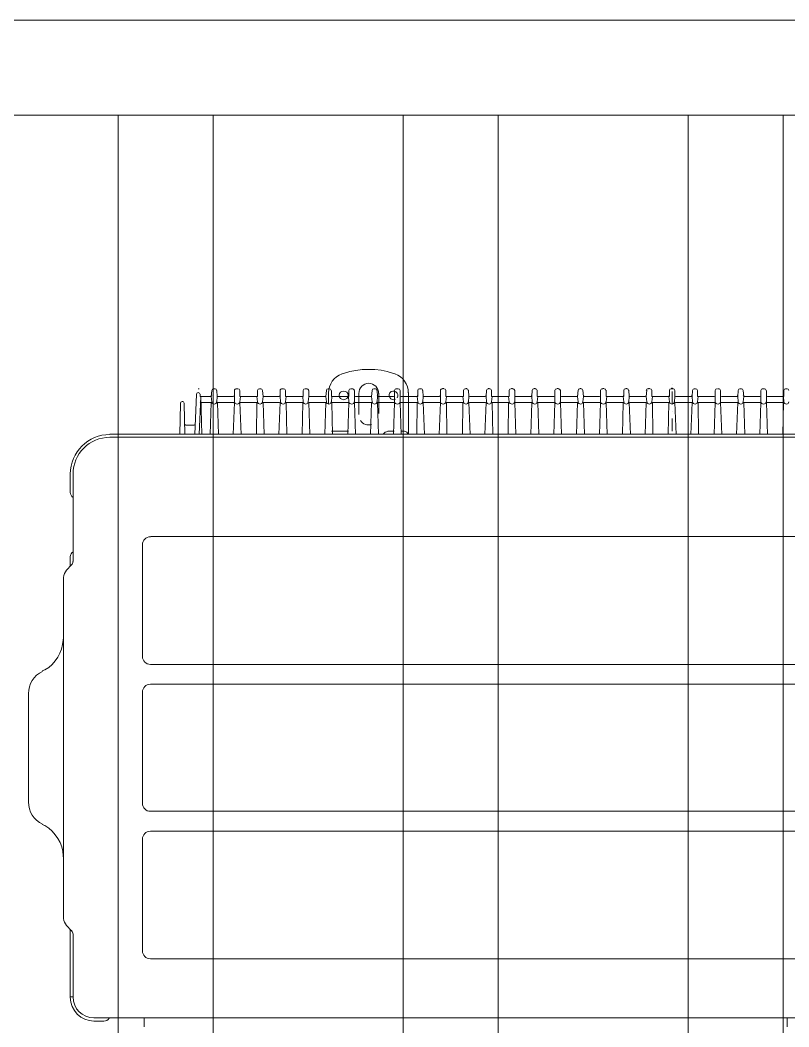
# Model space of a CAD drawing. Header units: inches. Extents: x -114 to 635, y -137 to 57.
# Drawn here: x 215.032 to 215.436, y 28.45 to 28.98 of the extents above; entities that cross this region are included whole.
import ezdxf

# ---------------------------------------------------------------- set-up
doc = ezdxf.new("R2010")
doc.units = ezdxf.units.IN
doc.header["$MEASUREMENT"] = 0
doc.layers.get('0').update_dxf_attribs({"lineweight": 5})
doc.layers.add('HATCH', color=15, linetype='Continuous', lineweight=0)
doc.layers.add('UTILITIES', color=141, linetype='Continuous', lineweight=0)

# ---------------------------------------------------------------- blocks, each defined once
blk = doc.blocks.new('AC PLAN')
for points, knots in [([(195903.61, 93520.11), (195903.61, 93520.11), (195902.15, 93520.41), (195902.15, 93520.41), (195902.15, 93520.41), (195895.02, 93523.16), (195884.1, 93523.12), (195876.94, 93520.41), (195876.94, 93520.41), (195876.94, 93520.41), (195875.49, 93520.11), (195875.49, 93520.11)], [0, 0, 0, 0, 0.333333, 0.333333, 0.333333, 0.333333, 0.666667, 0.666667, 0.666667, 0.666667, 1, 1, 1, 1]), ([(195878.91, 93508.79), (195878.91, 93510.04), (195877.81, 93511.06), (195876.47, 93511.06), (195876.47, 93511.06), (195875.13, 93511.06), (195874.05, 93510.04), (195874.05, 93508.79), (195874.05, 93508.79), (195874.05, 93507.52), (195875.13, 93506.5), (195876.47, 93506.5), (195876.47, 93506.5), (195877.81, 93506.5), (195878.91, 93507.52), (195878.91, 93508.79)], [0, 0, 0, 0, 0.25, 0.25, 0.25, 0.25, 0.5, 0.5, 0.5, 0.5, 0.75, 0.75, 0.75, 0.75, 1, 1, 1, 1]), ([(196049.61, 93512.4), (196049.61, 93512.47), (196049.49, 93512.52), (196049.35, 93512.52), (196049.35, 93512.52), (196049.2, 93512.52), (196049.09, 93512.47), (196049.09, 93512.4), (196049.09, 93512.4), (196049.09, 93512.33), (196049.2, 93512.28), (196049.35, 93512.28), (196049.35, 93512.28), (196049.49, 93512.28), (196049.61, 93512.33), (196049.61, 93512.4)], [0, 0, 0, 0, 0.25, 0.25, 0.25, 0.25, 0.5, 0.5, 0.5, 0.5, 0.75, 0.75, 0.75, 0.75, 1, 1, 1, 1]), ([(195717.81, 93363.64), (195717.81, 93363.64), (195719.27, 93364.22), (195719.27, 93364.22), (195719.27, 93364.22), (195724.81, 93367.38), (195728.6, 93373.51), (195728.84, 93379.87), (195728.84, 93379.87), (195728.84, 93379.87), (195729.12, 93381.32), (195729.12, 93381.32)], [0, 0, 0, 0, 0.333333, 0.333333, 0.333333, 0.333333, 0.666667, 0.666667, 0.666667, 0.666667, 1, 1, 1, 1]), ([(195729.12, 93265.11), (195729.12, 93265.11), (195728.84, 93266.26), (195728.84, 93266.26), (195728.84, 93266.26), (195728.76, 93272.86), (195724.81, 93278.8), (195719.27, 93282.22), (195719.27, 93282.22), (195719.27, 93282.22), (195717.81, 93282.78), (195717.81, 93282.78)], [0, 0, 0, 0, 0.333333, 0.333333, 0.333333, 0.333333, 0.666667, 0.666667, 0.666667, 0.666667, 1, 1, 1, 1])]:
    blk.add_open_spline(points, degree=3, knots=knots)
for points in [[(195875.65, 93520.06), (195871.39, 93518.59), (195868.53, 93514.59), (195868.53, 93510.08)], [(195910.5, 93510.08), (195910.5, 93514.59), (195907.67, 93518.59), (195903.48, 93520.06)], [(195799.92, 93510.19), (195799.42, 93510.17), (195799.01, 93509.74), (195798.98, 93509.25)], [(195799.84, 93512.28), (195799.84, 93512.28), (195800.41, 93512.28), (195800.41, 93512.28)], [(195800.94, 93509.25), (195800.91, 93509.78), (195800.46, 93510.22), (195799.92, 93510.19)], [(195806.8, 93508.23), (195806.8, 93508.23), (195807.08, 93511.41), (195807.08, 93511.41)], [(195808.08, 93512.22), (195807.55, 93512.22), (195807.11, 93511.8), (195807.08, 93511.28)], [(195807.97, 93512.28), (195807.97, 93512.28), (195808.83, 93512.28), (195808.83, 93512.28)], [(195809.63, 93511.28), (195809.61, 93511.8), (195809.17, 93512.22), (195808.66, 93512.22)], [(195809.98, 93508.23), (195809.98, 93508.23), (195809.71, 93511.41), (195809.71, 93511.41)], [(195820.09, 93512.22), (195819.5, 93512.22), (195818.99, 93511.8), (195818.99, 93511.28)], [(195818.99, 93508.23), (195818.99, 93508.23), (195818.99, 93511.41), (195818.99, 93511.41)], [(195820.12, 93512.28), (195820.12, 93512.28), (195820.71, 93512.28), (195820.71, 93512.28)], [(195821.8, 93511.28), (195821.8, 93511.8), (195821.35, 93512.22), (195820.82, 93512.22)], [(195821.86, 93508.23), (195821.86, 93508.23), (195821.86, 93511.41), (195821.86, 93511.41)], [(195832.13, 93512.22), (195831.59, 93512.22), (195831.16, 93511.8), (195831.16, 93511.28)], [(195831.16, 93508.23), (195831.16, 93508.23), (195831.16, 93511.41), (195831.16, 93511.41)], [(195832.31, 93512.28), (195832.31, 93512.28), (195832.87, 93512.28), (195832.87, 93512.28)], [(195833.68, 93511.28), (195833.68, 93511.8), (195833.23, 93512.22), (195832.71, 93512.22)], [(195834.06, 93508.23), (195834.06, 93508.23), (195833.76, 93511.41), (195833.76, 93511.41)], [(195844.15, 93512.22), (195843.55, 93512.22), (195843.04, 93511.8), (195843.04, 93511.28)], [(195843.04, 93508.23), (195843.04, 93508.23), (195843.04, 93511.41), (195843.04, 93511.41)], [(195844.17, 93512.28), (195844.17, 93512.28), (195844.76, 93512.28), (195844.76, 93512.28)], [(195845.85, 93511.28), (195845.84, 93511.8), (195845.4, 93512.22), (195844.89, 93512.22)], [(195845.91, 93508.23), (195845.91, 93508.23), (195845.91, 93511.41), (195845.91, 93511.41)], [(195856.18, 93512.22), (195855.64, 93512.22), (195855.22, 93511.8), (195855.2, 93511.28)], [(195855.2, 93508.23), (195855.2, 93508.23), (195855.2, 93511.41), (195855.2, 93511.41)], [(195856.37, 93512.28), (195856.37, 93512.28), (195856.94, 93512.28), (195856.94, 93512.28)], [(195858.03, 93511.28), (195858.01, 93511.8), (195857.52, 93512.22), (195856.9, 93512.22)], [(195858.1, 93508.23), (195858.1, 93508.23), (195858.1, 93511.41), (195858.1, 93511.41)], [(195867.09, 93508.23), (195867.09, 93508.23), (195867.36, 93511.41), (195867.36, 93511.41)], [(195868.35, 93512.22), (195867.82, 93512.22), (195867.39, 93511.8), (195867.36, 93511.28)], [(195868.25, 93512.28), (195868.25, 93512.28), (195868.81, 93512.28), (195868.81, 93512.28)], [(195868.53, 93504.47), (195868.53, 93504.47), (195868.53, 93510.26), (195868.53, 93510.26)], [(195869.91, 93511.28), (195869.9, 93511.8), (195869.45, 93512.22), (195868.94, 93512.22)], [(195869.99, 93508.23), (195869.99, 93508.23), (195869.99, 93511.41), (195869.99, 93511.41)], [(195880.23, 93512.22), (195879.69, 93512.22), (195879.27, 93511.8), (195879.24, 93511.28)], [(195879.24, 93508.23), (195879.24, 93508.23), (195879.24, 93511.41), (195879.24, 93511.41)], [(195880.4, 93512.28), (195880.4, 93512.28), (195880.99, 93512.28), (195880.99, 93512.28)], [(195882.08, 93511.28), (195882.06, 93511.8), (195881.57, 93512.22), (195880.96, 93512.22)], [(195882.14, 93508.23), (195882.14, 93508.23), (195882.14, 93511.41), (195882.14, 93511.41)], [(195889.66, 93515.13), (195886.8, 93515.13), (195884.48, 93512.75), (195884.48, 93509.79)], [(195884.48, 93509.97), (195884.48, 93509.97), (195884.48, 93498.67), (195884.48, 93498.67)], [(195894.85, 93509.79), (195894.85, 93512.75), (195892.52, 93515.13), (195889.66, 93515.13)], [(195891.13, 93508.23), (195891.13, 93508.23), (195891.44, 93511.41), (195891.44, 93511.41)], [(195892.41, 93512.22), (195891.87, 93512.22), (195891.44, 93511.8), (195891.44, 93511.28)], [(195892.3, 93512.28), (195892.3, 93512.28), (195893.15, 93512.28), (195893.15, 93512.28)], [(195893.97, 93511.28), (195893.97, 93511.8), (195893.53, 93512.22), (195892.99, 93512.22)], [(195894.34, 93508.23), (195894.34, 93508.23), (195894.04, 93511.41), (195894.04, 93511.41)], [(195894.91, 93509.97), (195894.91, 93509.97), (195894.91, 93499.26), (195894.91, 93499.26)], [(195900.82, 93510.09), (195900.1, 93509.06), (195900.36, 93507.63), (195901.39, 93506.92)], [(195904.02, 93510.67), (195902.98, 93511.39), (195901.55, 93511.13), (195900.82, 93510.09)], [(195904.43, 93512.22), (195903.83, 93512.22), (195903.34, 93511.8), (195903.32, 93511.28)], [(195903.32, 93508.23), (195903.32, 93508.23), (195903.32, 93511.41), (195903.32, 93511.41)], [(195904.58, 93507.48), (195905.3, 93508.5), (195905.05, 93509.93), (195904.02, 93510.67)], [(195904.46, 93512.28), (195904.46, 93512.28), (195905.06, 93512.28), (195905.06, 93512.28)], [(195906.13, 93511.28), (195906.13, 93511.8), (195905.68, 93512.22), (195905.16, 93512.22)], [(195906.22, 93508.23), (195906.22, 93508.23), (195906.22, 93511.41), (195906.22, 93511.41)], [(195910.56, 93488.25), (195910.56, 93488.25), (195910.56, 93510.26), (195910.56, 93510.26)], [(195916.46, 93512.22), (195915.92, 93512.22), (195915.5, 93511.8), (195915.47, 93511.28)], [(195915.47, 93508.23), (195915.47, 93508.23), (195915.47, 93511.41), (195915.47, 93511.41)], [(195916.35, 93512.28), (195916.35, 93512.28), (195917.22, 93512.28), (195917.22, 93512.28)], [(195918.04, 93511.28), (195918.01, 93511.8), (195917.57, 93512.22), (195917.03, 93512.22)], [(195918.39, 93508.23), (195918.39, 93508.23), (195918.09, 93511.41), (195918.09, 93511.41)], [(195928.49, 93512.22), (195927.88, 93512.22), (195927.4, 93511.81), (195927.37, 93511.28)], [(195927.37, 93508.24), (195927.37, 93508.24), (195927.37, 93511.43), (195927.37, 93511.43)], [(195928.53, 93512.3), (195928.53, 93512.3), (195929.11, 93512.3), (195929.11, 93512.3)], [(195930.21, 93511.28), (195930.18, 93511.81), (195929.76, 93512.22), (195929.22, 93512.22)], [(195930.27, 93508.24), (195930.27, 93508.24), (195930.27, 93511.43), (195930.27, 93511.43)], [(195940.52, 93512.22), (195939.99, 93512.22), (195939.56, 93511.81), (195939.54, 93511.28)], [(195939.54, 93508.24), (195939.54, 93508.24), (195939.54, 93511.43), (195939.54, 93511.43)], [(195940.71, 93512.3), (195940.71, 93512.3), (195941.28, 93512.3), (195941.28, 93512.3)], [(195942.09, 93511.28), (195942.07, 93511.81), (195941.64, 93512.22), (195941.1, 93512.22)], [(195942.44, 93508.24), (195942.44, 93508.24), (195942.15, 93511.43), (195942.15, 93511.43)], [(195951.42, 93508.24), (195951.42, 93508.24), (195951.71, 93511.43), (195951.71, 93511.43)], [(195952.7, 93512.22), (195952.16, 93512.22), (195951.73, 93511.81), (195951.71, 93511.28)], [(195952.58, 93512.3), (195952.58, 93512.3), (195953.16, 93512.3), (195953.16, 93512.3)], [(195954.26, 93511.28), (195954.23, 93511.81), (195953.81, 93512.22), (195953.27, 93512.22)], [(195954.32, 93508.24), (195954.32, 93508.24), (195954.32, 93511.43), (195954.32, 93511.43)], [(195964.58, 93512.22), (195964.05, 93512.22), (195963.63, 93511.81), (195963.6, 93511.28)], [(195963.6, 93508.24), (195963.6, 93508.24), (195963.6, 93511.43), (195963.6, 93511.43)], [(195964.76, 93512.3), (195964.76, 93512.3), (195965.33, 93512.3), (195965.33, 93512.3)], [(195966.44, 93511.28), (195966.41, 93511.81), (195965.91, 93512.22), (195965.3, 93512.22)], [(195966.5, 93508.24), (195966.5, 93508.24), (195966.5, 93511.43), (195966.5, 93511.43)], [(195975.47, 93508.24), (195975.47, 93508.24), (195975.77, 93511.43), (195975.77, 93511.43)], [(195976.75, 93512.22), (195976.22, 93512.22), (195975.78, 93511.81), (195975.77, 93511.28)], [(195976.64, 93512.3), (195976.64, 93512.3), (195977.51, 93512.3), (195977.51, 93512.3)], [(195978.32, 93511.28), (195978.3, 93511.81), (195977.86, 93512.22), (195977.33, 93512.22)], [(195978.38, 93508.24), (195978.38, 93508.24), (195978.38, 93511.43), (195978.38, 93511.43)], [(195988.63, 93512.22), (195988.11, 93512.22), (195987.68, 93511.81), (195987.65, 93511.28)], [(195987.65, 93508.24), (195987.65, 93508.24), (195987.65, 93511.43), (195987.65, 93511.43)], [(195988.81, 93512.3), (195988.81, 93512.3), (195989.39, 93512.3), (195989.39, 93512.3)], [(195990.49, 93511.28), (195990.46, 93511.81), (195989.96, 93512.22), (195989.35, 93512.22)], [(195990.55, 93508.24), (195990.55, 93508.24), (195990.55, 93511.43), (195990.55, 93511.43)], [(195999.54, 93508.24), (195999.54, 93508.24), (195999.82, 93511.43), (195999.82, 93511.43)], [(196000.8, 93512.22), (196000.28, 93512.22), (195999.84, 93511.81), (195999.82, 93511.28)], [(196000.69, 93512.3), (196000.69, 93512.3), (196001.56, 93512.3), (196001.56, 93512.3)], [(196002.37, 93511.28), (196002.36, 93511.81), (196001.91, 93512.22), (196001.38, 93512.22)], [(196002.72, 93508.24), (196002.72, 93508.24), (196002.43, 93511.43), (196002.43, 93511.43)], [(196012.83, 93512.22), (196012.22, 93512.22), (196011.72, 93511.81), (196011.71, 93511.28)], [(196011.71, 93508.24), (196011.71, 93508.24), (196011.71, 93511.43), (196011.71, 93511.43)], [(196012.87, 93512.3), (196012.87, 93512.3), (196013.44, 93512.3), (196013.44, 93512.3)], [(196014.53, 93511.28), (196014.52, 93511.81), (196014.09, 93512.22), (196013.55, 93512.22)], [(196014.61, 93508.24), (196014.61, 93508.24), (196014.61, 93511.43), (196014.61, 93511.43)], [(196024.85, 93512.22), (196024.33, 93512.22), (196023.91, 93511.81), (196023.88, 93511.28)], [(196023.88, 93508.24), (196023.88, 93508.24), (196023.88, 93511.43), (196023.88, 93511.43)], [(196025.04, 93512.3), (196025.04, 93512.3), (196025.62, 93512.3), (196025.62, 93512.3)], [(196026.42, 93511.28), (196026.41, 93511.81), (196025.97, 93512.22), (196025.45, 93512.22)], [(196026.78, 93508.24), (196026.78, 93508.24), (196026.49, 93511.43), (196026.49, 93511.43)], [(196036.88, 93512.22), (196036.28, 93512.22), (196035.79, 93511.81), (196035.76, 93511.28)], [(196035.76, 93508.24), (196035.76, 93508.24), (196036.05, 93511.43), (196036.05, 93511.43)], [(196036.92, 93512.3), (196036.92, 93512.3), (196037.5, 93512.3), (196037.5, 93512.3)], [(196038.6, 93511.28), (196038.57, 93511.81), (196038.15, 93512.22), (196037.61, 93512.22)], [(196038.66, 93508.24), (196038.66, 93508.24), (196038.66, 93511.43), (196038.66, 93511.43)], [(196048.91, 93512.22), (196048.38, 93512.22), (196047.94, 93511.8), (196047.93, 93511.28)], [(196047.93, 93508.23), (196047.93, 93508.23), (196047.93, 93511.41), (196047.93, 93511.41)], [(196049.66, 93512.28), (196049.66, 93512.28), (196049.09, 93512.28), (196049.09, 93512.28)], [(196049.37, 93514.31), (196049.37, 93514.31), (196049.37, 93514.31), (196049.37, 93514.31)], [(196049.37, 93510.83), (196049.37, 93510.83), (196049.37, 93504.17), (196049.37, 93504.17)], [(196050.75, 93511.28), (196050.74, 93511.8), (196050.24, 93512.22), (196049.63, 93512.22)], [(196050.83, 93508.23), (196050.83, 93508.23), (196050.83, 93511.41), (196050.83, 93511.41)], [(196059.81, 93508.23), (196059.81, 93508.23), (196060.1, 93511.41), (196060.1, 93511.41)], [(196061.08, 93512.22), (196060.56, 93512.22), (196060.12, 93511.8), (196060.1, 93511.28)], [(196061.55, 93512.28), (196061.55, 93512.28), (196060.97, 93512.28), (196060.97, 93512.28)], [(196062.65, 93511.28), (196062.62, 93511.8), (196062.19, 93512.22), (196061.66, 93512.22)], [(196062.71, 93508.23), (196062.71, 93508.23), (196062.71, 93511.41), (196062.71, 93511.41)], [(196072.96, 93512.22), (196072.43, 93512.22), (196072, 93511.8), (196071.98, 93511.28)], [(196071.98, 93508.23), (196071.98, 93508.23), (196071.98, 93511.41), (196071.98, 93511.41)], [(196073.72, 93512.28), (196073.72, 93512.28), (196073.15, 93512.28), (196073.15, 93512.28)], [(196074.81, 93511.28), (196074.79, 93511.8), (196074.29, 93512.22), (196073.68, 93512.22)], [(196074.88, 93508.23), (196074.88, 93508.23), (196074.88, 93511.41), (196074.88, 93511.41)], [(196083.86, 93508.23), (196083.86, 93508.23), (196084.15, 93511.41), (196084.15, 93511.41)], [(196085.13, 93512.22), (196084.61, 93512.22), (196084.17, 93511.8), (196084.15, 93511.28)], [(196085.89, 93512.28), (196085.89, 93512.28), (196085.03, 93512.28), (196085.03, 93512.28)], [(196086.7, 93511.28), (196086.69, 93511.8), (196086.25, 93512.22), (196085.72, 93512.22)], [(196087.06, 93508.23), (196087.06, 93508.23), (196086.76, 93511.41), (196086.76, 93511.41)], [(196097.17, 93512.22), (196096.55, 93512.22), (196096.05, 93511.8), (196096.04, 93511.28)], [(196096.04, 93508.23), (196096.04, 93508.23), (196096.04, 93511.41), (196096.04, 93511.41)], [(196097.77, 93512.28), (196097.77, 93512.28), (196097.2, 93512.28), (196097.2, 93512.28)], [(196098.86, 93511.28), (196098.85, 93511.8), (196098.42, 93512.22), (196097.89, 93512.22)], [(196098.93, 93508.23), (196098.93, 93508.23), (196098.93, 93511.41), (196098.93, 93511.41)], [(196109.18, 93512.22), (196108.66, 93512.22), (196108.22, 93511.8), (196108.21, 93511.28)], [(196108.21, 93508.23), (196108.21, 93508.23), (196108.21, 93511.41), (196108.21, 93511.41)], [(196109.95, 93512.28), (196109.95, 93512.28), (196109.08, 93512.28), (196109.08, 93512.28)], [(196110.75, 93511.28), (196110.73, 93511.8), (196110.3, 93512.22), (196109.76, 93512.22)], [(195791.53, 93505.55), (195791, 93505.54), (195790.57, 93505.12), (195790.57, 93504.58)], [(195792.53, 93504.58), (195792.53, 93505.12), (195792.07, 93505.57), (195791.53, 93505.55)], [(195798.97, 93509.38), (195798.97, 93509.38), (195798.1, 93488.23), (195798.1, 93488.23)], [(195801.29, 93508.23), (195801.29, 93508.23), (195800.43, 93488.23), (195800.43, 93488.23)], [(195801, 93509.38), (195801, 93509.38), (195801, 93508.23), (195801, 93508.23)], [(195801, 93508.75), (195801.02, 93508.46), (195801.26, 93508.23), (195801.56, 93508.23)], [(195801.29, 93508.23), (195801.29, 93508.23), (195801, 93508.23), (195801, 93508.23)], [(195801.26, 93504.91), (195801.1, 93504.83), (195801.02, 93504.72), (195801, 93504.58)], [(195801.56, 93504.97), (195801.43, 93504.97), (195801.35, 93504.94), (195801.26, 93504.91)], [(195801.29, 93508.23), (195801.29, 93508.23), (195801.87, 93488.23), (195801.87, 93488.23)], [(195806.52, 93508.23), (195806.52, 93508.23), (195801.58, 93508.23), (195801.58, 93508.23)], [(195806.8, 93505.04), (195806.8, 93505.04), (195801.58, 93505.04), (195801.58, 93505.04)], [(195806.21, 93488.23), (195806.21, 93488.23), (195806.8, 93505.04), (195806.8, 93505.04)], [(195806.47, 93508.23), (195806.78, 93508.23), (195807.01, 93508.46), (195807.03, 93508.75)], [(195807.27, 93504.74), (195807.17, 93504.88), (195806.97, 93504.97), (195806.76, 93504.97)], [(195806.8, 93508.23), (195806.8, 93508.23), (195807.08, 93505.33), (195807.08, 93505.33)], [(195806.8, 93508.23), (195806.8, 93508.23), (195806.8, 93508.23), (195806.8, 93508.23)], [(195807.11, 93505.35), (195807.13, 93504.66), (195807.76, 93504.12), (195808.45, 93504.17)], [(195808.45, 93504.17), (195809.07, 93504.22), (195809.58, 93504.72), (195809.63, 93505.35)], [(195809.98, 93508.23), (195809.98, 93508.23), (195809.71, 93505.33), (195809.71, 93505.33)], [(195810.09, 93504.97), (195809.94, 93504.97), (195809.8, 93504.88), (195809.73, 93504.74)], [(195809.98, 93508.75), (195810.01, 93508.46), (195810.17, 93508.23), (195810.41, 93508.23)], [(195809.98, 93508.23), (195809.98, 93508.23), (195809.98, 93508.23), (195809.98, 93508.23)], [(195809.98, 93505.04), (195809.98, 93505.04), (195818.69, 93505.04), (195818.69, 93505.04)], [(195810.57, 93488.23), (195810.57, 93488.23), (195810, 93505.04), (195810, 93505.04)], [(195810.57, 93488.23), (195810.57, 93488.23), (195810, 93505.04), (195810, 93505.04)], [(195810.27, 93508.23), (195810.27, 93508.23), (195818.39, 93508.23), (195818.39, 93508.23)], [(195818.37, 93508.23), (195818.66, 93508.23), (195818.89, 93508.46), (195818.9, 93508.75)], [(195818.39, 93488.23), (195818.39, 93488.23), (195818.98, 93505.04), (195818.98, 93505.04)], [(195819.15, 93504.74), (195819.04, 93504.88), (195818.85, 93504.97), (195818.64, 93504.97)], [(195818.99, 93508.23), (195818.99, 93508.23), (195818.99, 93505.33), (195818.99, 93505.33)], [(195818.99, 93508.23), (195818.99, 93508.23), (195818.99, 93508.23), (195818.99, 93508.23)], [(195818.99, 93505.35), (195819.04, 93504.66), (195819.71, 93504.12), (195820.48, 93504.17)], [(195820.48, 93504.17), (195821.19, 93504.22), (195821.75, 93504.72), (195821.8, 93505.35)], [(195822.12, 93504.97), (195821.91, 93504.97), (195821.73, 93504.88), (195821.64, 93504.74)], [(195821.86, 93508.75), (195821.89, 93508.46), (195822.12, 93508.23), (195822.42, 93508.23)], [(195822.16, 93508.23), (195822.16, 93508.23), (195821.86, 93505.33), (195821.86, 93505.33)], [(195821.86, 93508.23), (195821.86, 93508.23), (195822.16, 93508.23), (195822.16, 93508.23)], [(195822.45, 93488.23), (195822.45, 93488.23), (195821.86, 93505.04), (195821.86, 93505.04)], [(195822.16, 93505.04), (195822.16, 93505.04), (195830.85, 93505.04), (195830.85, 93505.04)], [(195822.45, 93508.23), (195822.45, 93508.23), (195830.57, 93508.23), (195830.57, 93508.23)], [(195830.52, 93508.23), (195830.82, 93508.23), (195831.06, 93508.46), (195831.08, 93508.75)], [(195830.56, 93488.23), (195830.56, 93488.23), (195830.85, 93505.04), (195830.85, 93505.04)], [(195831.32, 93504.74), (195831.22, 93504.88), (195831.03, 93504.97), (195830.81, 93504.97)], [(195830.85, 93508.23), (195830.85, 93508.23), (195831.16, 93505.33), (195831.16, 93505.33)], [(195830.85, 93508.23), (195830.85, 93508.23), (195831.16, 93508.23), (195831.16, 93508.23)], [(195831.16, 93505.35), (195831.2, 93504.66), (195831.81, 93504.12), (195832.5, 93504.17)], [(195832.5, 93504.17), (195833.15, 93504.22), (195833.63, 93504.72), (195833.68, 93505.35)], [(195834.06, 93508.23), (195834.06, 93508.23), (195833.76, 93505.33), (195833.76, 93505.33)], [(195834.14, 93504.97), (195834.01, 93504.97), (195833.87, 93504.88), (195833.79, 93504.74)], [(195834.63, 93488.23), (195834.63, 93488.23), (195834.05, 93505.04), (195834.05, 93505.04)], [(195834.06, 93508.75), (195834.06, 93508.46), (195834.22, 93508.23), (195834.44, 93508.23)], [(195834.06, 93508.23), (195834.06, 93508.23), (195834.06, 93508.23), (195834.06, 93508.23)], [(195834.06, 93505.04), (195834.06, 93505.04), (195842.73, 93505.04), (195842.73, 93505.04)], [(195834.33, 93508.23), (195834.33, 93508.23), (195842.46, 93508.23), (195842.46, 93508.23)], [(195842.44, 93488.23), (195842.44, 93488.23), (195843.03, 93505.04), (195843.03, 93505.04)], [(195842.56, 93508.23), (195842.78, 93508.23), (195842.95, 93508.46), (195842.96, 93508.76)], [(195843.21, 93504.76), (195843.14, 93504.89), (195843, 93504.98), (195842.85, 93504.98)], [(195843.03, 93508.23), (195843.03, 93508.23), (195843.03, 93508.23), (195843.03, 93508.23)], [(195843.04, 93508.23), (195843.04, 93508.23), (195843.31, 93505.33), (195843.31, 93505.33)], [(195843.31, 93505.35), (195843.36, 93504.66), (195843.97, 93504.12), (195844.68, 93504.17)], [(195844.68, 93504.17), (195845.32, 93504.22), (195845.83, 93504.72), (195845.85, 93505.35)], [(195846.19, 93504.98), (195845.98, 93504.98), (195845.78, 93504.89), (195845.69, 93504.76)], [(195846.21, 93508.23), (195846.21, 93508.23), (195845.91, 93505.33), (195845.91, 93505.33)], [(195845.93, 93508.76), (195845.94, 93508.46), (195846.19, 93508.23), (195846.47, 93508.23)], [(195845.93, 93508.23), (195845.93, 93508.23), (195846.21, 93508.23), (195846.21, 93508.23)], [(195846.21, 93505.04), (195846.21, 93505.04), (195854.91, 93505.04), (195854.91, 93505.04)], [(195846.5, 93488.23), (195846.5, 93488.23), (195846.21, 93505.04), (195846.21, 93505.04)], [(195846.5, 93508.23), (195846.5, 93508.23), (195854.62, 93508.23), (195854.62, 93508.23)], [(195854.59, 93508.23), (195854.88, 93508.23), (195855.12, 93508.46), (195855.13, 93508.76)], [(195854.62, 93488.23), (195854.62, 93488.23), (195854.91, 93505.04), (195854.91, 93505.04)], [(195855.37, 93504.76), (195855.27, 93504.89), (195855.08, 93504.98), (195854.87, 93504.98)], [(195854.91, 93508.23), (195854.91, 93508.23), (195855.21, 93508.23), (195855.21, 93508.23)], [(195854.92, 93508.23), (195854.92, 93508.23), (195855.2, 93505.33), (195855.2, 93505.33)], [(195855.2, 93505.35), (195855.24, 93504.66), (195855.85, 93504.12), (195856.56, 93504.17)], [(195856.56, 93504.17), (195857.2, 93504.22), (195857.69, 93504.72), (195857.73, 93505.35)], [(195858.1, 93508.23), (195858.1, 93508.23), (195857.81, 93505.33), (195857.81, 93505.33)], [(195858.22, 93504.98), (195858.06, 93504.98), (195857.92, 93504.89), (195857.86, 93504.76)], [(195858.68, 93488.23), (195858.68, 93488.23), (195858.09, 93505.04), (195858.09, 93505.04)], [(195858.1, 93508.76), (195858.1, 93508.46), (195858.29, 93508.23), (195858.5, 93508.23)], [(195858.1, 93508.23), (195858.1, 93508.23), (195858.1, 93508.23), (195858.1, 93508.23)], [(195858.39, 93505.04), (195858.39, 93505.04), (195867.08, 93505.04), (195867.08, 93505.04)], [(195858.68, 93508.23), (195858.68, 93508.23), (195866.79, 93508.23), (195866.79, 93508.23)], [(195866.51, 93488.23), (195866.51, 93488.23), (195867.08, 93505.04), (195867.08, 93505.04)], [(195866.62, 93508.23), (195866.84, 93508.23), (195867.01, 93508.46), (195867.01, 93508.76)], [(195867.26, 93504.76), (195867.2, 93504.89), (195867.06, 93504.98), (195866.9, 93504.98)], [(195867.08, 93508.23), (195867.08, 93508.23), (195867.08, 93508.23), (195867.08, 93508.23)], [(195867.09, 93508.23), (195867.09, 93508.23), (195867.36, 93505.33), (195867.36, 93505.33)], [(195867.39, 93505.35), (195867.44, 93504.66), (195868.04, 93504.12), (195868.73, 93504.17)], [(195868.73, 93504.17), (195869.37, 93504.22), (195869.86, 93504.72), (195869.91, 93505.35)], [(195870.24, 93504.98), (195870.03, 93504.98), (195869.84, 93504.89), (195869.74, 93504.76)], [(195869.99, 93508.76), (195869.99, 93508.46), (195870.24, 93508.23), (195870.54, 93508.23)], [(195869.99, 93508.23), (195869.99, 93508.23), (195870.28, 93508.23), (195870.28, 93508.23)], [(195870.26, 93508.23), (195870.26, 93508.23), (195869.99, 93505.33), (195869.99, 93505.33)], [(195870.55, 93488.23), (195870.55, 93488.23), (195870.26, 93505.04), (195870.26, 93505.04)], [(195870.28, 93505.04), (195870.28, 93505.04), (195878.97, 93505.04), (195878.97, 93505.04)], [(195870.55, 93508.23), (195870.55, 93508.23), (195878.67, 93508.23), (195878.67, 93508.23)], [(195878.65, 93508.23), (195878.93, 93508.23), (195879.18, 93508.46), (195879.2, 93508.76)], [(195878.67, 93488.23), (195878.67, 93488.23), (195879.26, 93505.04), (195879.26, 93505.04)], [(195879.42, 93504.76), (195879.34, 93504.89), (195879.13, 93504.98), (195878.93, 93504.98)], [(195878.97, 93508.23), (195878.97, 93508.23), (195879.26, 93508.23), (195879.26, 93508.23)], [(195878.97, 93508.23), (195878.97, 93508.23), (195879.24, 93505.33), (195879.24, 93505.33)], [(195879.27, 93505.35), (195879.32, 93504.66), (195879.99, 93504.12), (195880.76, 93504.17)], [(195880.76, 93504.17), (195881.47, 93504.22), (195882.03, 93504.72), (195882.08, 93505.35)], [(195882.4, 93504.98), (195882.21, 93504.98), (195882.01, 93504.89), (195881.93, 93504.76)], [(195882.14, 93508.76), (195882.17, 93508.46), (195882.4, 93508.23), (195882.7, 93508.23)], [(195882.14, 93508.23), (195882.14, 93508.23), (195882.14, 93508.23), (195882.14, 93508.23)], [(195882.14, 93508.23), (195882.14, 93508.23), (195882.14, 93505.33), (195882.14, 93505.33)], [(195882.73, 93488.23), (195882.73, 93488.23), (195882.14, 93505.04), (195882.14, 93505.04)], [(195882.44, 93505.04), (195882.44, 93505.04), (195891.14, 93505.04), (195891.14, 93505.04)], [(195882.74, 93508.23), (195882.74, 93508.23), (195890.84, 93508.23), (195890.84, 93508.23)], [(195890.55, 93488.23), (195890.55, 93488.23), (195891.14, 93505.04), (195891.14, 93505.04)], [(195890.67, 93508.23), (195890.89, 93508.23), (195891.07, 93508.46), (195891.07, 93508.76)], [(195891.31, 93504.76), (195891.25, 93504.89), (195891.12, 93504.98), (195890.96, 93504.98)], [(195891.13, 93508.23), (195891.13, 93508.23), (195891.44, 93505.33), (195891.44, 93505.33)], [(195891.14, 93508.23), (195891.14, 93508.23), (195891.14, 93508.23), (195891.14, 93508.23)], [(195891.44, 93505.35), (195891.48, 93504.66), (195892.09, 93504.12), (195892.78, 93504.17)], [(195892.78, 93504.17), (195893.43, 93504.22), (195893.91, 93504.72), (195893.97, 93505.35)], [(195894.04, 93508.76), (195894.04, 93508.46), (195894.29, 93508.23), (195894.59, 93508.23)], [(195894.34, 93508.23), (195894.34, 93508.23), (195894.04, 93505.33), (195894.04, 93505.33)], [(195894.44, 93504.98), (195894.29, 93504.98), (195894.15, 93504.89), (195894.07, 93504.76)], [(195894.9, 93488.23), (195894.9, 93488.23), (195894.32, 93505.04), (195894.32, 93505.04)], [(195894.34, 93508.23), (195894.34, 93508.23), (195894.34, 93508.23), (195894.34, 93508.23)], [(195894.34, 93505.04), (195894.34, 93505.04), (195903.02, 93505.04), (195903.02, 93505.04)], [(195894.62, 93508.23), (195894.62, 93508.23), (195902.74, 93508.23), (195902.74, 93508.23)], [(195901.39, 93506.92), (195902.09, 93506.41), (195903.02, 93506.36), (195903.78, 93506.77)], [(195902.7, 93508.23), (195903, 93508.23), (195903.23, 93508.46), (195903.24, 93508.76)], [(195902.74, 93488.23), (195902.74, 93488.23), (195903.31, 93505.04), (195903.31, 93505.04)], [(195903.48, 93504.76), (195903.4, 93504.89), (195903.19, 93504.98), (195902.98, 93504.98)], [(195903.31, 93508.23), (195903.31, 93508.23), (195903.31, 93508.23), (195903.31, 93508.23)], [(195903.32, 93508.23), (195903.32, 93508.23), (195903.32, 93505.33), (195903.32, 93505.33)], [(195903.32, 93505.35), (195903.37, 93504.66), (195904.04, 93504.12), (195904.82, 93504.17)], [(195904.82, 93504.17), (195905.52, 93504.22), (195906.08, 93504.72), (195906.13, 93505.35)], [(195906.47, 93504.98), (195906.26, 93504.98), (195906.07, 93504.89), (195905.98, 93504.76)], [(195906.21, 93508.76), (195906.22, 93508.46), (195906.47, 93508.23), (195906.75, 93508.23)], [(195906.21, 93508.23), (195906.21, 93508.23), (195906.21, 93508.23), (195906.21, 93508.23)], [(195906.78, 93488.23), (195906.78, 93488.23), (195906.21, 93505.04), (195906.21, 93505.04)], [(195906.22, 93508.23), (195906.22, 93508.23), (195906.22, 93505.33), (195906.22, 93505.33)], [(195906.49, 93505.04), (195906.49, 93505.04), (195915.19, 93505.04), (195915.19, 93505.04)], [(195906.79, 93508.23), (195906.79, 93508.23), (195914.9, 93508.23), (195914.9, 93508.23)], [(195914.88, 93508.23), (195915.16, 93508.23), (195915.4, 93508.46), (195915.41, 93508.76)], [(195914.9, 93488.23), (195914.9, 93488.23), (195915.19, 93505.04), (195915.19, 93505.04)], [(195915.65, 93504.76), (195915.56, 93504.89), (195915.38, 93504.98), (195915.15, 93504.98)], [(195915.19, 93508.23), (195915.19, 93508.23), (195915.47, 93508.23), (195915.47, 93508.23)], [(195915.2, 93508.23), (195915.2, 93508.23), (195915.47, 93505.33), (195915.47, 93505.33)], [(195915.47, 93505.35), (195915.55, 93504.66), (195916.16, 93504.12), (195916.86, 93504.17)], [(195916.86, 93504.17), (195917.48, 93504.22), (195917.99, 93504.72), (195918.04, 93505.35)], [(195918.39, 93508.23), (195918.39, 93508.23), (195918.09, 93505.33), (195918.09, 93505.33)], [(195918.5, 93504.98), (195918.34, 93504.98), (195918.2, 93504.89), (195918.14, 93504.76)], [(195918.39, 93508.76), (195918.39, 93508.46), (195918.56, 93508.23), (195918.78, 93508.23)], [(195918.39, 93508.23), (195918.39, 93508.23), (195918.39, 93508.23), (195918.39, 93508.23)], [(195918.39, 93505.04), (195918.39, 93505.04), (195927.07, 93505.04), (195927.07, 93505.04)], [(195918.96, 93488.23), (195918.96, 93488.23), (195918.39, 93505.04), (195918.39, 93505.04)], [(195918.67, 93508.23), (195918.67, 93508.23), (195926.79, 93508.23), (195926.79, 93508.23)], [(195926.79, 93488.23), (195926.79, 93488.23), (195927.37, 93505.04), (195927.37, 93505.04)], [(195926.9, 93508.23), (195927.11, 93508.23), (195927.29, 93508.46), (195927.31, 93508.76)], [(195927.54, 93504.76), (195927.48, 93504.89), (195927.33, 93504.98), (195927.18, 93504.98)], [(195927.37, 93508.24), (195927.37, 93508.24), (195927.37, 93505.33), (195927.37, 93505.33)], [(195927.37, 93508.23), (195927.37, 93508.23), (195927.37, 93508.23), (195927.37, 93508.23)], [(195927.37, 93505.37), (195927.43, 93504.66), (195928.1, 93504.13), (195928.89, 93504.18)], [(195928.89, 93504.18), (195929.6, 93504.22), (195930.14, 93504.73), (195930.19, 93505.37)], [(195930.52, 93504.98), (195930.31, 93504.98), (195930.12, 93504.89), (195930.03, 93504.76)], [(195930.26, 93508.76), (195930.28, 93508.46), (195930.52, 93508.23), (195930.82, 93508.23)], [(195930.26, 93508.23), (195930.26, 93508.23), (195930.56, 93508.23), (195930.56, 93508.23)], [(195930.57, 93508.24), (195930.57, 93508.24), (195930.27, 93505.33), (195930.27, 93505.33)], [(195930.56, 93505.04), (195930.56, 93505.04), (195939.25, 93505.04), (195939.25, 93505.04)], [(195930.84, 93488.23), (195930.84, 93488.23), (195930.56, 93505.04), (195930.56, 93505.04)], [(195930.84, 93508.23), (195930.84, 93508.23), (195938.96, 93508.23), (195938.96, 93508.23)], [(195938.93, 93508.23), (195939.23, 93508.23), (195939.46, 93508.46), (195939.47, 93508.76)], [(195938.95, 93488.23), (195938.95, 93488.23), (195939.24, 93505.04), (195939.24, 93505.04)], [(195939.71, 93504.76), (195939.61, 93504.89), (195939.43, 93504.98), (195939.21, 93504.98)], [(195939.25, 93508.24), (195939.25, 93508.24), (195939.54, 93505.33), (195939.54, 93505.33)], [(195939.25, 93508.23), (195939.25, 93508.23), (195939.54, 93508.23), (195939.54, 93508.23)], [(195939.55, 93505.37), (195939.59, 93504.66), (195940.21, 93504.13), (195940.91, 93504.18)], [(195940.91, 93504.18), (195941.54, 93504.22), (195942.04, 93504.73), (195942.09, 93505.37)], [(195942.44, 93508.24), (195942.44, 93508.24), (195942.15, 93505.33), (195942.15, 93505.33)], [(195942.55, 93504.98), (195942.39, 93504.98), (195942.26, 93504.89), (195942.19, 93504.76)], [(195942.44, 93508.76), (195942.44, 93508.46), (195942.62, 93508.23), (195942.85, 93508.23)], [(195942.44, 93508.23), (195942.44, 93508.23), (195942.44, 93508.23), (195942.44, 93508.23)], [(195943.02, 93488.23), (195943.02, 93488.23), (195942.44, 93505.04), (195942.44, 93505.04)], [(195942.72, 93505.04), (195942.72, 93505.04), (195951.13, 93505.04), (195951.13, 93505.04)], [(195943.02, 93508.23), (195943.02, 93508.23), (195950.83, 93508.23), (195950.83, 93508.23)], [(195950.83, 93488.23), (195950.83, 93488.23), (195951.42, 93505.04), (195951.42, 93505.04)], [(195950.95, 93508.23), (195951.17, 93508.23), (195951.35, 93508.46), (195951.36, 93508.76)], [(195951.61, 93504.76), (195951.53, 93504.89), (195951.4, 93504.98), (195951.24, 93504.98)], [(195951.42, 93508.24), (195951.42, 93508.24), (195951.71, 93505.33), (195951.71, 93505.33)], [(195951.42, 93508.23), (195951.42, 93508.23), (195951.42, 93508.23), (195951.42, 93508.23)], [(195951.72, 93505.37), (195951.77, 93504.66), (195952.38, 93504.13), (195953.07, 93504.18)], [(195953.07, 93504.18), (195953.69, 93504.22), (195954.21, 93504.73), (195954.24, 93505.37)], [(195954.57, 93504.98), (195954.37, 93504.98), (195954.17, 93504.89), (195954.08, 93504.76)], [(195954.32, 93508.76), (195954.33, 93508.46), (195954.57, 93508.23), (195954.87, 93508.23)], [(195954.62, 93508.24), (195954.62, 93508.24), (195954.32, 93505.33), (195954.32, 93505.33)], [(195954.32, 93508.23), (195954.32, 93508.23), (195954.6, 93508.23), (195954.6, 93508.23)], [(195954.6, 93505.04), (195954.6, 93505.04), (195963.3, 93505.04), (195963.3, 93505.04)], [(195954.9, 93488.23), (195954.9, 93488.23), (195954.6, 93505.04), (195954.6, 93505.04)], [(195954.9, 93508.23), (195954.9, 93508.23), (195963.02, 93508.23), (195963.02, 93508.23)], [(195962.98, 93508.23), (195963.28, 93508.23), (195963.51, 93508.46), (195963.52, 93508.76)], [(195963.02, 93488.23), (195963.02, 93488.23), (195963.3, 93505.04), (195963.3, 93505.04)], [(195963.76, 93504.76), (195963.66, 93504.89), (195963.47, 93504.98), (195963.26, 93504.98)], [(195963.3, 93508.24), (195963.3, 93508.24), (195963.6, 93505.33), (195963.6, 93505.33)], [(195963.3, 93508.23), (195963.3, 93508.23), (195963.6, 93508.23), (195963.6, 93508.23)], [(195963.6, 93505.37), (195963.65, 93504.66), (195964.33, 93504.13), (195965.1, 93504.18)], [(195965.1, 93504.18), (195965.81, 93504.22), (195966.37, 93504.73), (195966.42, 93505.37)], [(195966.61, 93504.98), (195966.45, 93504.98), (195966.31, 93504.89), (195966.24, 93504.76)], [(195966.49, 93508.76), (195966.5, 93508.46), (195966.68, 93508.23), (195966.9, 93508.23)], [(195966.49, 93508.23), (195966.49, 93508.23), (195966.49, 93508.23), (195966.49, 93508.23)], [(195967.07, 93488.23), (195967.07, 93488.23), (195966.49, 93505.04), (195966.49, 93505.04)], [(195966.5, 93508.24), (195966.5, 93508.24), (195966.5, 93505.33), (195966.5, 93505.33)], [(195966.79, 93505.04), (195966.79, 93505.04), (195975.47, 93505.04), (195975.47, 93505.04)], [(195967.07, 93508.23), (195967.07, 93508.23), (195975.18, 93508.23), (195975.18, 93508.23)], [(195974.9, 93488.23), (195974.9, 93488.23), (195975.47, 93505.04), (195975.47, 93505.04)], [(195975.01, 93508.23), (195975.23, 93508.23), (195975.41, 93508.46), (195975.42, 93508.76)], [(195975.66, 93504.76), (195975.59, 93504.89), (195975.45, 93504.98), (195975.3, 93504.98)], [(195975.47, 93508.24), (195975.47, 93508.24), (195975.77, 93505.33), (195975.77, 93505.33)], [(195975.47, 93508.23), (195975.47, 93508.23), (195975.47, 93508.23), (195975.47, 93508.23)], [(195975.77, 93505.37), (195975.82, 93504.66), (195976.43, 93504.13), (195977.12, 93504.18)], [(195977.12, 93504.18), (195977.77, 93504.22), (195978.27, 93504.73), (195978.32, 93505.37)], [(195978.63, 93504.98), (195978.42, 93504.98), (195978.23, 93504.89), (195978.13, 93504.76)], [(195978.38, 93508.76), (195978.38, 93508.46), (195978.63, 93508.23), (195978.91, 93508.23)], [(195978.67, 93508.24), (195978.67, 93508.24), (195978.38, 93505.33), (195978.38, 93505.33)], [(195978.38, 93508.23), (195978.38, 93508.23), (195978.65, 93508.23), (195978.65, 93508.23)], [(195978.65, 93505.04), (195978.65, 93505.04), (195987.36, 93505.04), (195987.36, 93505.04)], [(195979.24, 93488.23), (195979.24, 93488.23), (195978.65, 93505.04), (195978.65, 93505.04)], [(195978.94, 93508.23), (195978.94, 93508.23), (195987.06, 93508.23), (195987.06, 93508.23)], [(195987.04, 93508.23), (195987.33, 93508.23), (195987.58, 93508.46), (195987.59, 93508.76)], [(195987.06, 93488.23), (195987.06, 93488.23), (195987.64, 93505.04), (195987.64, 93505.04)], [(195987.81, 93504.76), (195987.72, 93504.89), (195987.52, 93504.98), (195987.33, 93504.98)], [(195987.65, 93508.24), (195987.65, 93508.24), (195987.65, 93505.33), (195987.65, 93505.33)], [(195987.65, 93508.23), (195987.65, 93508.23), (195987.65, 93508.23), (195987.65, 93508.23)], [(195987.66, 93505.37), (195987.71, 93504.66), (195988.38, 93504.13), (195989.17, 93504.18)], [(195989.17, 93504.18), (195989.88, 93504.22), (195990.44, 93504.73), (195990.47, 93505.37)], [(195990.81, 93504.98), (195990.6, 93504.98), (195990.4, 93504.89), (195990.31, 93504.76)], [(195991.12, 93488.23), (195991.12, 93488.23), (195990.54, 93505.04), (195990.54, 93505.04)], [(195990.55, 93508.76), (195990.56, 93508.46), (195990.8, 93508.23), (195991.1, 93508.23)], [(195990.55, 93508.24), (195990.55, 93508.24), (195990.55, 93505.33), (195990.55, 93505.33)], [(195990.55, 93508.23), (195990.55, 93508.23), (195990.55, 93508.23), (195990.55, 93508.23)], [(195990.84, 93505.04), (195990.84, 93505.04), (195999.53, 93505.04), (195999.53, 93505.04)], [(195991.12, 93508.23), (195991.12, 93508.23), (195999.25, 93508.23), (195999.25, 93508.23)], [(195998.95, 93488.23), (195998.95, 93488.23), (195999.53, 93505.04), (195999.53, 93505.04)], [(195999.21, 93508.23), (195999.51, 93508.23), (195999.74, 93508.46), (195999.75, 93508.76)], [(195999.99, 93504.76), (195999.89, 93504.89), (195999.7, 93504.98), (195999.51, 93504.98)], [(195999.53, 93508.23), (195999.53, 93508.23), (195999.53, 93508.23), (195999.53, 93508.23)], [(195999.54, 93508.24), (195999.54, 93508.24), (195999.82, 93505.33), (195999.82, 93505.33)], [(195999.82, 93505.37), (195999.87, 93504.66), (196000.49, 93504.13), (196001.19, 93504.18)], [(196001.19, 93504.18), (196001.82, 93504.22), (196002.32, 93504.73), (196002.37, 93505.37)], [(196002.72, 93508.24), (196002.72, 93508.24), (196002.43, 93505.33), (196002.43, 93505.33)], [(196002.83, 93504.98), (196002.68, 93504.98), (196002.53, 93504.89), (196002.47, 93504.76)], [(196002.72, 93508.76), (196002.73, 93508.46), (196002.9, 93508.23), (196003.12, 93508.23)], [(196002.72, 93508.23), (196002.72, 93508.23), (196002.72, 93508.23), (196002.72, 93508.23)], [(196002.72, 93505.04), (196002.72, 93505.04), (196011.41, 93505.04), (196011.41, 93505.04)], [(196003.29, 93488.23), (196003.29, 93488.23), (196002.72, 93505.04), (196002.72, 93505.04)], [(196003.01, 93508.23), (196003.01, 93508.23), (196011.13, 93508.23), (196011.13, 93508.23)], [(196011.09, 93508.23), (196011.39, 93508.23), (196011.63, 93508.46), (196011.64, 93508.76)], [(196011.13, 93488.23), (196011.13, 93488.23), (196011.7, 93505.04), (196011.7, 93505.04)], [(196011.87, 93504.76), (196011.79, 93504.89), (196011.58, 93504.98), (196011.37, 93504.98)], [(196011.7, 93508.23), (196011.7, 93508.23), (196011.7, 93508.23), (196011.7, 93508.23)], [(196011.71, 93508.24), (196011.71, 93508.24), (196011.71, 93505.33), (196011.71, 93505.33)], [(196011.71, 93505.37), (196011.76, 93504.66), (196012.45, 93504.13), (196013.23, 93504.18)], [(196013.23, 93504.18), (196013.92, 93504.22), (196014.49, 93504.73), (196014.53, 93505.37)], [(196014.86, 93504.98), (196014.65, 93504.98), (196014.46, 93504.89), (196014.37, 93504.76)], [(196015.17, 93488.23), (196015.17, 93488.23), (196014.6, 93505.04), (196014.6, 93505.04)], [(196014.61, 93508.76), (196014.62, 93508.46), (196014.86, 93508.24), (196015.15, 93508.24)], [(196014.61, 93508.24), (196014.61, 93508.24), (196014.9, 93508.24), (196014.9, 93508.24)], [(196014.9, 93508.24), (196014.9, 93508.24), (196014.61, 93505.33), (196014.61, 93505.33)], [(196014.9, 93505.04), (196014.9, 93505.04), (196023.58, 93505.04), (196023.58, 93505.04)], [(196015.18, 93508.24), (196015.18, 93508.24), (196023.3, 93508.24), (196023.3, 93508.24)], [(196023.27, 93508.24), (196023.57, 93508.24), (196023.8, 93508.46), (196023.82, 93508.76)], [(196023.3, 93488.23), (196023.3, 93488.23), (196023.58, 93505.04), (196023.58, 93505.04)], [(196024.04, 93504.76), (196023.95, 93504.89), (196023.77, 93504.98), (196023.54, 93504.98)], [(196023.59, 93508.24), (196023.59, 93508.24), (196023.88, 93508.24), (196023.88, 93508.24)], [(196023.59, 93508.24), (196023.59, 93508.24), (196023.88, 93505.33), (196023.88, 93505.33)], [(196023.89, 93505.37), (196023.94, 93504.66), (196024.54, 93504.13), (196025.24, 93504.18)], [(196025.24, 93504.18), (196025.87, 93504.22), (196026.38, 93504.73), (196026.42, 93505.37)], [(196026.78, 93508.24), (196026.78, 93508.24), (196026.49, 93505.33), (196026.49, 93505.33)], [(196026.88, 93504.98), (196026.74, 93504.98), (196026.59, 93504.89), (196026.52, 93504.76)], [(196027.35, 93488.23), (196027.35, 93488.23), (196026.77, 93505.04), (196026.77, 93505.04)], [(196026.78, 93508.76), (196026.79, 93508.46), (196026.96, 93508.24), (196027.19, 93508.24)], [(196026.78, 93508.24), (196026.78, 93508.24), (196026.78, 93508.24), (196026.78, 93508.24)], [(196027.07, 93508.24), (196027.07, 93508.24), (196035.18, 93508.24), (196035.18, 93508.24)], [(196027.07, 93505.04), (196027.07, 93505.04), (196035.46, 93505.04), (196035.46, 93505.04)], [(196035.18, 93488.23), (196035.18, 93488.23), (196035.76, 93505.04), (196035.76, 93505.04)], [(196035.3, 93508.24), (196035.51, 93508.24), (196035.68, 93508.46), (196035.7, 93508.76)], [(196035.94, 93504.76), (196035.87, 93504.89), (196035.74, 93504.98), (196035.59, 93504.98)], [(196035.76, 93508.24), (196035.76, 93508.24), (196035.76, 93508.24), (196035.76, 93508.24)], [(196035.76, 93508.24), (196035.76, 93508.24), (196036.05, 93505.33), (196036.05, 93505.33)], [(196036.05, 93505.37), (196036.1, 93504.66), (196036.71, 93504.13), (196037.42, 93504.18)], [(196037.42, 93504.18), (196038.04, 93504.22), (196038.55, 93504.73), (196038.58, 93505.37)], [(196038.91, 93504.98), (196038.71, 93504.98), (196038.51, 93504.89), (196038.43, 93504.76)], [(196038.66, 93508.76), (196038.67, 93508.46), (196038.91, 93508.24), (196039.21, 93508.24)], [(196038.66, 93508.24), (196038.66, 93508.24), (196038.96, 93508.24), (196038.96, 93508.24)], [(196038.96, 93508.24), (196038.96, 93508.24), (196038.66, 93505.33), (196038.66, 93505.33)], [(196038.95, 93505.04), (196038.95, 93505.04), (196047.63, 93505.04), (196047.63, 93505.04)], [(196039.23, 93488.23), (196039.23, 93488.23), (196038.95, 93505.04), (196038.95, 93505.04)], [(196039.23, 93508.24), (196039.23, 93508.24), (196047.36, 93508.24), (196047.36, 93508.24)], [(196047.32, 93508.24), (196047.62, 93508.24), (196047.86, 93508.46), (196047.87, 93508.76)], [(196047.34, 93488.23), (196047.34, 93488.23), (196047.63, 93505.04), (196047.63, 93505.04)], [(196048.1, 93504.76), (196048, 93504.89), (196047.82, 93504.98), (196047.61, 93504.98)], [(196047.63, 93508.23), (196047.63, 93508.23), (196047.93, 93505.33), (196047.93, 93505.33)], [(196047.64, 93508.24), (196047.64, 93508.24), (196047.93, 93508.24), (196047.93, 93508.24)], [(196047.93, 93505.35), (196047.98, 93504.66), (196048.59, 93504.12), (196049.28, 93504.17)], [(196049.28, 93504.17), (196049.92, 93504.22), (196050.42, 93504.72), (196050.47, 93505.35)], [(196050.83, 93508.23), (196050.83, 93508.23), (196050.54, 93505.33), (196050.54, 93505.33)], [(196050.94, 93504.98), (196050.78, 93504.98), (196050.65, 93504.89), (196050.58, 93504.76)], [(196051.4, 93488.23), (196051.4, 93488.23), (196050.83, 93505.04), (196050.83, 93505.04)], [(196050.84, 93508.76), (196050.84, 93508.46), (196051.02, 93508.24), (196051.24, 93508.24)], [(196050.84, 93508.24), (196050.84, 93508.24), (196050.84, 93508.24), (196050.84, 93508.24)], [(196051.11, 93505.04), (196051.11, 93505.04), (196059.81, 93505.04), (196059.81, 93505.04)], [(196051.41, 93508.24), (196051.41, 93508.24), (196059.53, 93508.24), (196059.53, 93508.24)], [(196059.23, 93488.23), (196059.23, 93488.23), (196059.81, 93505.04), (196059.81, 93505.04)], [(196059.34, 93508.24), (196059.56, 93508.24), (196059.74, 93508.46), (196059.75, 93508.76)], [(196060, 93504.76), (196059.92, 93504.89), (196059.79, 93504.98), (196059.64, 93504.98)], [(196059.81, 93508.23), (196059.81, 93508.23), (196060.1, 93505.33), (196060.1, 93505.33)], [(196059.82, 93508.24), (196059.82, 93508.24), (196059.82, 93508.24), (196059.82, 93508.24)], [(196060.11, 93505.35), (196060.15, 93504.66), (196060.76, 93504.12), (196061.47, 93504.17)], [(196061.47, 93504.17), (196062.09, 93504.22), (196062.6, 93504.72), (196062.64, 93505.35)], [(196062.97, 93504.98), (196062.76, 93504.98), (196062.56, 93504.89), (196062.47, 93504.76)], [(196062.71, 93508.76), (196062.72, 93508.46), (196062.97, 93508.24), (196063.26, 93508.24)], [(196062.71, 93508.24), (196062.71, 93508.24), (196063.01, 93508.24), (196063.01, 93508.24)], [(196063, 93508.23), (196063, 93508.23), (196062.71, 93505.33), (196062.71, 93505.33)], [(196063, 93505.04), (196063, 93505.04), (196071.69, 93505.04), (196071.69, 93505.04)], [(196063.3, 93488.23), (196063.3, 93488.23), (196063, 93505.04), (196063, 93505.04)], [(196063.3, 93508.24), (196063.3, 93508.24), (196071.41, 93508.24), (196071.41, 93508.24)], [(196071.38, 93508.24), (196071.67, 93508.24), (196071.9, 93508.46), (196071.92, 93508.76)], [(196071.41, 93488.23), (196071.41, 93488.23), (196071.98, 93505.04), (196071.98, 93505.04)], [(196072.15, 93504.76), (196072.07, 93504.89), (196071.87, 93504.98), (196071.65, 93504.98)], [(196071.98, 93508.23), (196071.98, 93508.23), (196071.98, 93505.33), (196071.98, 93505.33)], [(196071.98, 93505.35), (196072.04, 93504.66), (196072.71, 93504.12), (196073.5, 93504.17)], [(196071.99, 93508.24), (196071.99, 93508.24), (196071.99, 93508.24), (196071.99, 93508.24)], [(196073.5, 93504.17), (196074.19, 93504.22), (196074.77, 93504.72), (196074.81, 93505.35)], [(196075.14, 93504.98), (196074.93, 93504.98), (196074.74, 93504.89), (196074.65, 93504.76)], [(196074.88, 93508.23), (196074.88, 93508.23), (196074.88, 93505.33), (196074.88, 93505.33)], [(196075.46, 93488.23), (196075.46, 93488.23), (196074.88, 93505.04), (196074.88, 93505.04)], [(196074.89, 93508.76), (196074.9, 93508.46), (196075.14, 93508.24), (196075.44, 93508.24)], [(196074.89, 93508.24), (196074.89, 93508.24), (196074.89, 93508.24), (196074.89, 93508.24)], [(196075.18, 93505.04), (196075.18, 93505.04), (196083.86, 93505.04), (196083.86, 93505.04)], [(196075.46, 93508.24), (196075.46, 93508.24), (196083.58, 93508.24), (196083.58, 93508.24)], [(196083.29, 93488.23), (196083.29, 93488.23), (196083.86, 93505.04), (196083.86, 93505.04)], [(196083.4, 93508.24), (196083.62, 93508.24), (196083.8, 93508.46), (196083.8, 93508.76)], [(196084.05, 93504.76), (196083.98, 93504.89), (196083.85, 93504.98), (196083.69, 93504.98)], [(196083.86, 93508.24), (196083.86, 93508.24), (196083.86, 93508.24), (196083.86, 93508.24)], [(196083.86, 93508.23), (196083.86, 93508.23), (196084.15, 93505.33), (196084.15, 93505.33)], [(196084.16, 93505.35), (196084.21, 93504.66), (196084.82, 93504.12), (196085.51, 93504.17)], [(196085.51, 93504.17), (196086.15, 93504.22), (196086.65, 93504.72), (196086.7, 93505.35)], [(196087.06, 93508.23), (196087.06, 93508.23), (196086.76, 93505.33), (196086.76, 93505.33)], [(196086.77, 93508.76), (196086.78, 93508.46), (196087.02, 93508.24), (196087.32, 93508.24)], [(196087.17, 93504.98), (196087.01, 93504.98), (196086.88, 93504.89), (196086.81, 93504.76)], [(196087.06, 93508.24), (196087.06, 93508.24), (196087.06, 93508.24), (196087.06, 93508.24)], [(196087.06, 93505.04), (196087.06, 93505.04), (196095.74, 93505.04), (196095.74, 93505.04)], [(196087.63, 93488.23), (196087.63, 93488.23), (196087.06, 93505.04), (196087.06, 93505.04)], [(196087.35, 93508.24), (196087.35, 93508.24), (196095.47, 93508.24), (196095.47, 93508.24)], [(196095.44, 93508.24), (196095.73, 93508.24), (196095.97, 93508.46), (196095.98, 93508.76)], [(196095.46, 93488.23), (196095.46, 93488.23), (196096.04, 93505.04), (196096.04, 93505.04)], [(196095.46, 93488.23), (196095.46, 93488.23), (196096.04, 93505.04), (196096.04, 93505.04)], [(196096.2, 93504.76), (196096.12, 93504.89), (196095.92, 93504.98), (196095.72, 93504.98)], [(196096.04, 93508.24), (196096.04, 93508.24), (196096.04, 93508.24), (196096.04, 93508.24)], [(196096.04, 93508.23), (196096.04, 93508.23), (196096.04, 93505.33), (196096.04, 93505.33)], [(196096.04, 93505.35), (196096.1, 93504.66), (196096.76, 93504.12), (196097.55, 93504.17)], [(196097.55, 93504.17), (196098.26, 93504.22), (196098.81, 93504.72), (196098.86, 93505.35)], [(196099.19, 93504.98), (196098.98, 93504.98), (196098.79, 93504.89), (196098.69, 93504.76)], [(196098.93, 93508.23), (196098.93, 93508.23), (196098.93, 93505.33), (196098.93, 93505.33)], [(196099.51, 93488.23), (196099.51, 93488.23), (196098.93, 93505.04), (196098.93, 93505.04)], [(196099.51, 93488.23), (196099.51, 93488.23), (196098.93, 93505.04), (196098.93, 93505.04)], [(196098.94, 93508.76), (196098.95, 93508.46), (196099.19, 93508.24), (196099.49, 93508.24)], [(196098.94, 93508.24), (196098.94, 93508.24), (196098.94, 93508.24), (196098.94, 93508.24)], [(196099.23, 93505.04), (196099.23, 93505.04), (196107.92, 93505.04), (196107.92, 93505.04)], [(196099.52, 93508.24), (196099.52, 93508.24), (196107.64, 93508.24), (196107.64, 93508.24)], [(196107.6, 93508.24), (196107.9, 93508.24), (196108.15, 93508.46), (196108.15, 93508.76)], [(196107.62, 93488.23), (196107.62, 93488.23), (196107.92, 93505.04), (196107.92, 93505.04)], [(196107.62, 93488.23), (196107.62, 93488.23), (196107.92, 93505.04), (196107.92, 93505.04)], [(196108.38, 93504.76), (196108.28, 93504.89), (196108.1, 93504.98), (196107.9, 93504.98)], [(196107.92, 93508.23), (196107.92, 93508.23), (196108.21, 93505.33), (196108.21, 93505.33)], [(196107.93, 93508.24), (196107.93, 93508.24), (196108.21, 93508.24), (196108.21, 93508.24)], [(196108.21, 93505.35), (196108.26, 93504.66), (196108.87, 93504.12), (196109.58, 93504.17)], [(196109.58, 93504.17), (196110.21, 93504.22), (196110.7, 93504.72), (196110.75, 93505.35)], [(195790.57, 93504.46), (195790.57, 93504.46), (195790.29, 93488.23), (195790.29, 93488.23)], [(195792.6, 93504.46), (195792.6, 93504.46), (195792.89, 93488.23), (195792.89, 93488.23)], [(196049.37, 93500.12), (196049.37, 93500.12), (196049.37, 93500.12), (196049.37, 93500.12)], [(195885.32, 93495.52), (195886.57, 93493.58), (195888.96, 93492.71), (195891.19, 93493.4)], [(196049.37, 93496.63), (196049.37, 93496.63), (196049.37, 93489.98), (196049.37, 93489.98)], [(195792.9, 93493.55), (195792.9, 93493.32), (195793.09, 93493.16), (195793.3, 93493.16)], [(195797.81, 93493.16), (195797.81, 93493.16), (195793.46, 93493.16), (195793.46, 93493.16)], [(195797.94, 93493.16), (195798.15, 93493.16), (195798.31, 93493.32), (195798.32, 93493.55)], [(195870.68, 93489.91), (195870.51, 93489.91), (195870.33, 93489.89), (195870.16, 93489.85)], [(195878.39, 93489.98), (195878.39, 93489.98), (195870.86, 93489.98), (195870.86, 93489.98)], [(195879.08, 93489.87), (195878.9, 93489.9), (195878.7, 93489.91), (195878.5, 93489.91)], [(195897.22, 93488.25), (195897.22, 93488.25), (195897.81, 93488.82), (195897.81, 93488.82)], [(195900.53, 93489.91), (195899.51, 93489.91), (195898.55, 93489.55), (195897.8, 93488.89)], [(195903.02, 93489.98), (195903.02, 93489.98), (195900.71, 93489.98), (195900.71, 93489.98)], [(195908.53, 93489.98), (195908.53, 93489.98), (195906.51, 93489.98), (195906.51, 93489.98)], [(195910.42, 93488.28), (195910.2, 93489.24), (195909.34, 93489.91), (195908.36, 93489.91)], [(195753.45, 93488.17), (195741.95, 93488.17), (195732.61, 93478.84), (195732.61, 93467.35)], [(195753.43, 93486.7), (195742.73, 93486.7), (195734.05, 93478.05), (195734.05, 93467.33)], [(196151.38, 93486.79), (196151.38, 93486.79), (195753.47, 93486.79), (195753.47, 93486.79)], [(196605.9, 93488.25), (196605.9, 93488.25), (195753.48, 93488.25), (195753.48, 93488.25)], [(195732.61, 93457.52), (195732.61, 93457.52), (195732.61, 93467.37), (195732.61, 93467.37)], [(195734.05, 93421.33), (195734.05, 93421.33), (195734.05, 93467.33), (195734.05, 93467.33)], [(195732.61, 93457.63), (195732.61, 93456.56), (195733.19, 93455.56), (195734.12, 93455.02)], [(195774.74, 93434.31), (195772.43, 93434.31), (195770.57, 93432.43), (195770.57, 93430.13)], [(196151.38, 93434.36), (196151.38, 93434.36), (195774.92, 93434.36), (195774.92, 93434.36)], [(195734.12, 93426.36), (195733.19, 93425.82), (195732.61, 93424.83), (195732.61, 93423.75)], [(195770.57, 93371.46), (195770.57, 93371.46), (195770.57, 93430.01), (195770.57, 93430.01)], [(195732.61, 93418.72), (195732.61, 93418.72), (195732.61, 93423.65), (195732.61, 93423.65)], [(195733.23, 93419.46), (195733.72, 93419.94), (195733.99, 93420.59), (195733.99, 93421.28)], [(195730.68, 93416.76), (195729.68, 93415.72), (195729.12, 93414.32), (195729.12, 93412.88)], [(195733.18, 93419.58), (195733.18, 93419.58), (195730.58, 93416.68), (195730.58, 93416.68)], [(195729.12, 93323.08), (195729.12, 93323.08), (195729.12, 93412.91), (195729.12, 93412.91)], [(195770.57, 93371.29), (195770.57, 93368.99), (195772.43, 93367.12), (195774.74, 93367.12)], [(196151.38, 93367.12), (196151.38, 93367.12), (195774.92, 93367.12), (195774.92, 93367.12)], [(195717.97, 93363.42), (195713.45, 93361.24), (195710.59, 93356.71), (195710.59, 93351.73)], [(195774.74, 93356.62), (195772.43, 93356.62), (195770.57, 93354.77), (195770.57, 93352.46)], [(196151.38, 93356.71), (196151.38, 93356.71), (195774.92, 93356.71), (195774.92, 93356.71)], [(195710.59, 93351.77), (195710.59, 93351.77), (195710.59, 93294.66), (195710.59, 93294.66)], [(195770.57, 93352.63), (195770.57, 93352.63), (195770.57, 93293.8), (195770.57, 93293.8)], [(195729.12, 93323.08), (195729.12, 93323.08), (195729.12, 93233.52), (195729.12, 93233.52)], [(195710.59, 93294.63), (195710.59, 93289.67), (195713.45, 93285.12), (195717.97, 93282.94)], [(195770.57, 93293.91), (195770.57, 93291.6), (195772.43, 93289.73), (195774.74, 93289.73)], [(196151.38, 93289.73), (196151.38, 93289.73), (195774.92, 93289.73), (195774.92, 93289.73)], [(195774.74, 93279.23), (195772.43, 93279.23), (195770.57, 93277.37), (195770.57, 93275.08)], [(196151.38, 93279.29), (196151.38, 93279.29), (195774.92, 93279.29), (195774.92, 93279.29)], [(195770.57, 93274.95), (195770.57, 93274.95), (195770.57, 93216.42), (195770.57, 93216.42)], [(195729.12, 93233.34), (195729.12, 93231.92), (195729.68, 93230.58), (195730.68, 93229.57)], [(195733.28, 93226.84), (195733.28, 93226.84), (195730.68, 93229.57), (195730.68, 93229.57)], [(195732.61, 93191.78), (195732.61, 93202.81), (195732.61, 93227.54), (195732.61, 93227.54)], [(195734.05, 93225.1), (195733.99, 93225.76), (195733.72, 93226.41), (195733.23, 93226.89)], [(195734.05, 93191.94), (195734.05, 93202.53), (195734.05, 93225.1), (195734.05, 93225.1)], [(195770.57, 93216.23), (195770.57, 93213.94), (195772.43, 93212.07), (195774.74, 93212.07)], [(196151.38, 93212.07), (196151.38, 93212.07), (195774.92, 93212.07), (195774.92, 93212.07)], [(195734.06, 93191.97), (195734.06, 93191.97), (195732.61, 93191.97), (195732.61, 93191.97)], [(195734.05, 93191.94), (195734.05, 93185.85), (195738.96, 93180.95), (195745.04, 93180.95)], [(195732.61, 93191.78), (195732.61, 93184.84), (195738.18, 93179.22), (195745.04, 93179.22)], [(195750.29, 93179.22), (195750.29, 93179.22), (195745.08, 93179.22), (195745.08, 93179.22)], [(196151.38, 93180.95), (196151.38, 93180.95), (195745.09, 93180.95), (195745.09, 93180.95)], [(195750.25, 93179.22), (195751.38, 93179.22), (195752.43, 93179.82), (195753, 93180.8)], [(195771.44, 93180.95), (195771.44, 93180.95), (195771.44, 93176.29), (195771.44, 93176.29)], [(196109.94, 93180.95), (196109.94, 93180.95), (196109.94, 93176.29), (196109.94, 93176.29)]]:
    blk.add_open_spline(points, degree=3)
blk = doc.blocks.new('A$C12bbacd8')
at = {"layer": 'UTILITIES'}
for p, q in [((-4517.17, -1787.5), (-4517.17, -50)), ((-4467.17, -1787.5), (-4467.17, -50)), ((-4367.17, -1787.5), (-4367.17, -50)), ((-4317.17, -1787.5), (-4317.17, -50)), ((-4217.17, -1787.5), (-4217.17, -50)), ((-4167.17, -1787.5), (-4167.17, -50))]:
    blk.add_line(p, q, dxfattribs=at)
for points in [[(-5867.17, 0), (0, 0), (0, -1837.5), (-5867.17, -1837.5)], [(-5817.17, -50), (-50, -50), (-50, -1787.5), (-5817.17, -1787.5)]]:
    blk.add_lwpolyline(points, close=True, dxfattribs=at)
blk.add_blockref('AC PLAN', (-200274.92, -93706.37), dxfattribs=at)

msp = doc.modelspace()

# ---------------------------------------------------------------- block references
at = {"layer": 'HATCH', "xscale": 0.001, "yscale": 0.001, "zscale": 0.001}
msp.add_blockref('A$C12bbacd8', (219.60025, 28.98048), dxfattribs=at)

doc.saveas('drawing.dxf')
